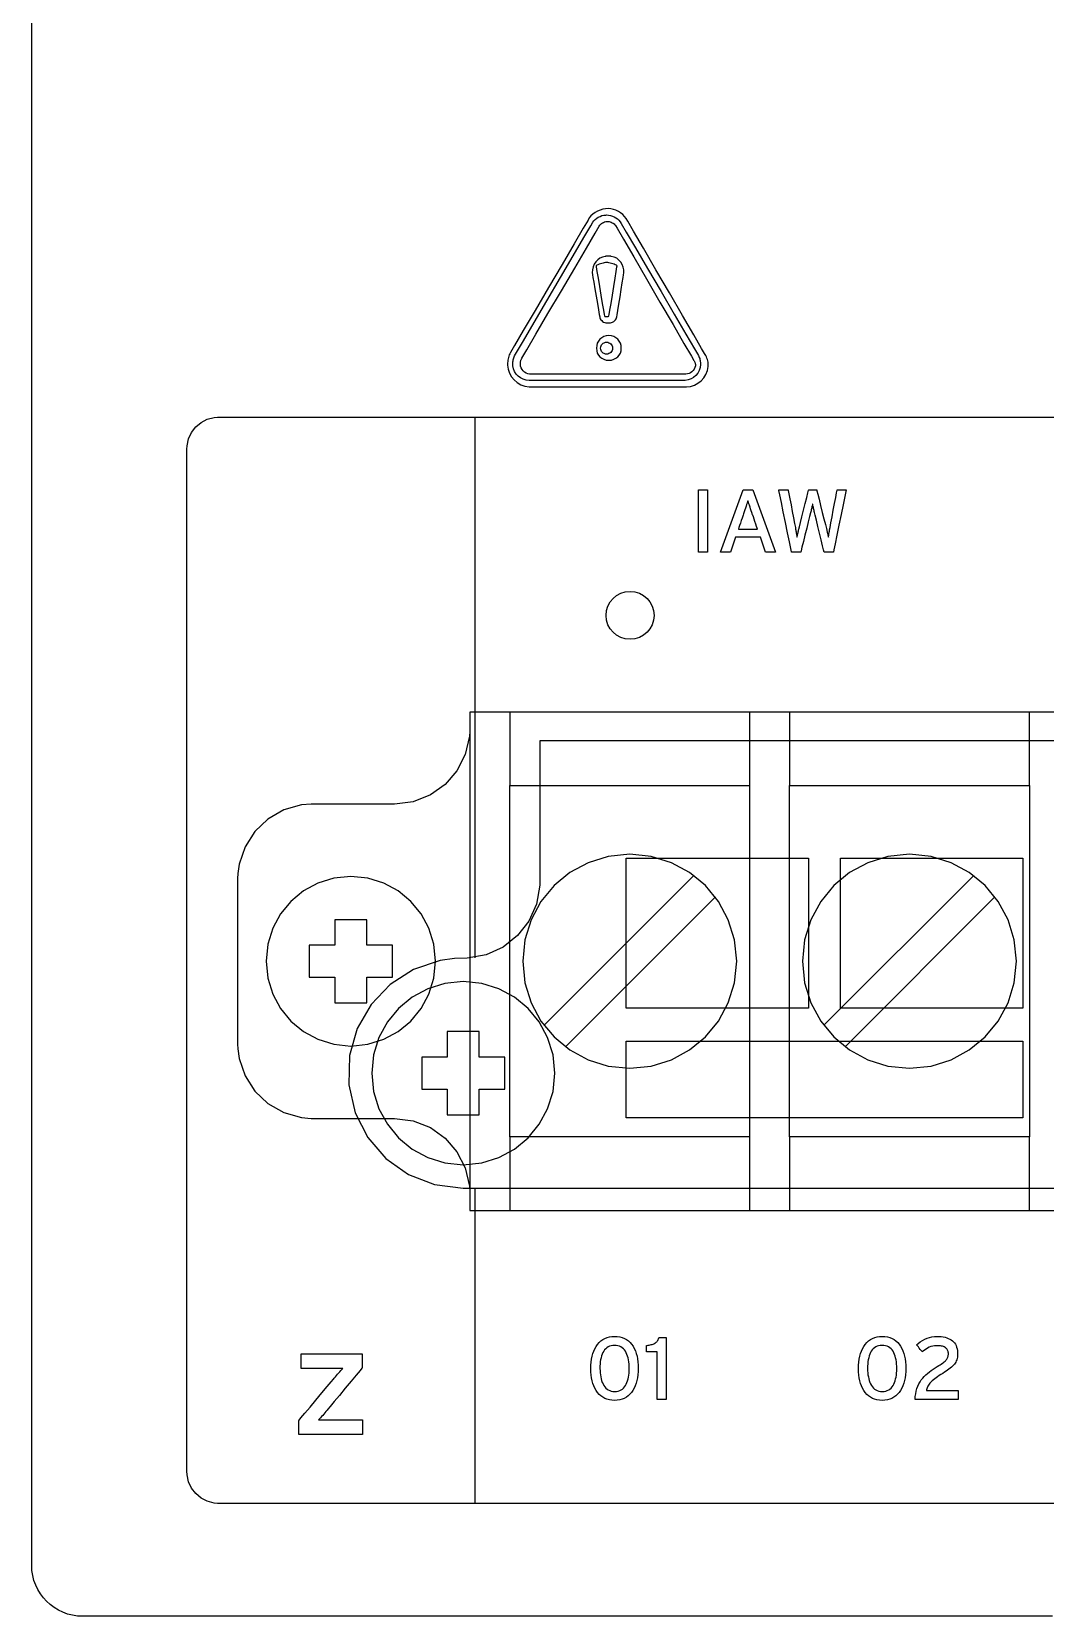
# Model space of a CAD drawing. Extents: x 1 to 47.7, y 0.2 to 33.3.
# Drawn here: x 25.996 to 27.581, y 10.156 to 12.636 of the extents above; entities that cross this region are included whole.
import ezdxf

# ---------------------------------------------------------------- set-up
doc = ezdxf.new("R2010")
doc.units = 0
doc.header["$MEASUREMENT"] = 0
for name, color, linetype in [('1_1__SCREW_TERMINAL_BLOCK_', 7, 'CONTINUOUS'), ('1_2__CONNECTORIZED_RELAY__', 7, 'CONTINUOUS'), ('4_0_____DWG', 7, 'CONTINUOUS')]:
    doc.layers.add(name, color=color, linetype=linetype)

msp = doc.modelspace()

# ---------------------------------------------------------------- linework, layer by layer
at = {"layer": '1_1__SCREW_TERMINAL_BLOCK_'}
for points in [[(27.7125, 11.5711), (27.5611, 11.5711), (27.4155, 11.5711), (27.2776, 11.5711), (27.1493, 11.5711), (27.0325, 11.5711), (26.979, 11.5711), (26.9291, 11.5711), (26.8831, 11.5711), (26.8412, 11.5711), (26.8036, 11.5711), (26.7705, 11.5711), (26.7423, 11.5711), (26.7191, 11.5711), (26.7012, 11.5711), (26.6888, 11.5711), (26.6822, 11.5711), (26.6811, 11.5711), (26.6811, 11.5709), (26.6811, 11.57), (26.6811, 11.5493), (26.6811, 11.5459), (26.6811, 11.5453), (26.681, 11.5407), (26.6805, 11.5332), (26.674, 11.5046), (26.661, 11.4791), (26.6425, 11.4577), (26.6194, 11.4413), (26.5927, 11.4308), (26.5631, 11.4271), (26.5631, 11.4271), (26.5609, 11.4271), (26.5548, 11.4271), (26.5336, 11.4271), (26.4762, 11.4271), (26.4516, 11.4271), (26.4374, 11.4271), (26.433, 11.4271), (26.418, 11.4258), (26.39, 11.4179), (26.3654, 11.4037), (26.3449, 11.3842), (26.3296, 11.3604), (26.3204, 11.333), (26.3184, 11.3183), (26.318, 11.3108), (26.318, 11.3085), (26.318, 11.3007), (26.318, 11.2856), (26.318, 11.2646), (26.318, 11.2392), (26.318, 11.1811), (26.318, 11.123), (26.318, 11.0976), (26.318, 11.0766), (26.318, 11.0615), (26.318, 11.0537), (26.318, 11.0515), (26.3184, 11.0439), (26.3204, 11.0292), (26.3296, 11.0019), (26.3449, 10.978), (26.3654, 10.9585), (26.39, 10.9444), (26.418, 10.9365), (26.433, 10.9352), (26.4374, 10.9351), (26.4516, 10.9351), (26.4762, 10.9351), (26.5336, 10.9351), (26.5548, 10.9351), (26.5609, 10.9351), (26.5631, 10.9351), (26.5927, 10.9314), (26.6194, 10.9209), (26.6425, 10.9045), (26.661, 10.8831), (26.674, 10.8577), (26.6805, 10.8291), (26.681, 10.8216), (26.6811, 10.817), (26.6811, 10.8163), (26.6811, 10.8129), (26.6811, 10.7923), (26.6811, 10.7913), (26.6811, 10.7912), (26.6822, 10.7912), (26.6888, 10.7912), (26.7012, 10.7912), (26.7191, 10.7912), (26.7423, 10.7912), (26.7705, 10.7912), (26.8036, 10.7912), (26.8412, 10.7912), (26.8831, 10.7912), (26.9291, 10.7912), (26.979, 10.7912), (27.0325, 10.7912), (27.1493, 10.7912), (27.2776, 10.7912), (27.4155, 10.7912), (27.5611, 10.7912), (27.7125, 10.7912)], [(26.6811, 11.5711), (26.6811, 10.7912)], [(26.7437, 11.5711), (26.7437, 11.4561)], [(27.1187, 11.5711), (27.1187, 11.4561)], [(27.1812, 11.5711), (27.1812, 11.4561)], [(27.5562, 11.4561), (27.5562, 11.5711)], [(27.1187, 10.9062), (26.7437, 10.9062), (26.7437, 11.4561), (27.1187, 11.4561), (27.1187, 10.9062)], [(27.5562, 10.9062), (27.1812, 10.9062), (27.1812, 11.4561), (27.5562, 11.4561), (27.5562, 10.9062)], [(26.7974, 11.0809), (27.0317, 11.3151)], [(27.2349, 11.0809), (27.4692, 11.3151)], [(27.0651, 11.2817), (26.8308, 11.0474)], [(27.5024, 11.2817), (27.2683, 11.0474)], [(26.5199, 11.2063), (26.5199, 11.2462), (26.4699, 11.2462), (26.4699, 11.2063), (26.4298, 11.2063), (26.4298, 11.156), (26.4699, 11.156), (26.4699, 11.116), (26.5199, 11.116), (26.5199, 11.156), (26.56, 11.156), (26.56, 11.2063), (26.5199, 11.2063)], [(26.7437, 10.9062), (26.7437, 10.7912)], [(27.1187, 10.9062), (27.1187, 10.7912)], [(27.1812, 10.9062), (27.1812, 10.7912)], [(27.5562, 10.7912), (27.5562, 10.9062)]]:
    msp.add_lwpolyline(points, dxfattribs=at)
for points in [[(27.0985, 11.1811), (27.0951, 11.2148), (27.0854, 11.2462), (27.0699, 11.2747), (27.0495, 11.2995), (27.0247, 11.3199), (26.9963, 11.3354), (26.9649, 11.3451), (26.9312, 11.3486), (26.8975, 11.3451), (26.8661, 11.3354), (26.8376, 11.3199), (26.8128, 11.2995), (26.7924, 11.2747), (26.777, 11.2462), (26.7672, 11.2148), (26.7638, 11.1811), (26.7672, 11.1474), (26.777, 11.116), (26.7924, 11.0876), (26.8128, 11.0628), (26.8376, 11.0423), (26.8661, 11.0269), (26.8975, 11.0171), (26.9312, 11.0137), (26.9649, 11.0171), (26.9963, 11.0269), (27.0247, 11.0423), (27.0495, 11.0628), (27.0699, 11.0876), (27.0854, 11.116), (27.0951, 11.1474)], [(27.536, 11.1811), (27.5326, 11.2148), (27.5229, 11.2462), (27.5075, 11.2747), (27.487, 11.2995), (27.4623, 11.3199), (27.4339, 11.3354), (27.4025, 11.3451), (27.3688, 11.3486), (27.335, 11.3451), (27.3036, 11.3354), (27.2751, 11.3199), (27.2504, 11.2995), (27.2299, 11.2747), (27.2145, 11.2462), (27.2047, 11.2148), (27.2013, 11.1811), (27.2047, 11.1474), (27.2145, 11.116), (27.2299, 11.0876), (27.2504, 11.0628), (27.2751, 11.0423), (27.3036, 11.0269), (27.335, 11.0171), (27.3688, 11.0137), (27.4025, 11.0171), (27.4339, 11.0269), (27.4623, 11.0423), (27.487, 11.0628), (27.5075, 11.0876), (27.5229, 11.116), (27.5326, 11.1474)], [(26.6274, 11.1811), (26.6247, 11.2078), (26.617, 11.2327), (26.6048, 11.2552), (26.5886, 11.2748), (26.569, 11.2911), (26.5465, 11.3033), (26.5216, 11.3111), (26.4949, 11.3138), (26.4682, 11.3111), (26.4433, 11.3033), (26.4208, 11.2911), (26.4012, 11.2748), (26.3851, 11.2552), (26.3728, 11.2327), (26.3651, 11.2078), (26.3624, 11.1811), (26.3651, 11.1545), (26.3728, 11.1296), (26.3851, 11.1071), (26.4012, 11.0874), (26.4208, 11.0712), (26.4433, 11.059), (26.4682, 11.0512), (26.4949, 11.0485), (26.5216, 11.0512), (26.5465, 11.059), (26.569, 11.0712), (26.5886, 11.0874), (26.6048, 11.1071), (26.617, 11.1296), (26.6247, 11.1545)]]:
    msp.add_lwpolyline(points, close=True, dxfattribs=at)
at = {"layer": '1_2__CONNECTORIZED_RELAY__'}
for points in [[(26.6887, 11.5711), (26.6887, 11.1866)], [(27.6103, 11.526), (27.4713, 11.526), (27.3401, 11.526), (27.2185, 11.526), (27.1084, 11.526), (27.0116, 11.526), (26.9688, 11.526), (26.9301, 11.526), (26.8955, 11.526), (26.8655, 11.526), (26.8402, 11.526), (26.8199, 11.526), (26.8047, 11.526), (26.795, 11.526), (26.7909, 11.526), (26.7908, 11.5258), (26.7908, 11.5206), (26.7908, 11.5088), (26.7908, 11.4917), (26.7908, 11.4467), (26.7908, 11.3956), (26.7908, 11.3486), (26.7908, 11.3297), (26.7908, 11.3156), (26.7906, 11.3), (26.7854, 11.2704), (26.7735, 11.2438), (26.7557, 11.2212), (26.7331, 11.2034), (26.7066, 11.1914), (26.6771, 11.1861), (26.6571, 11.1855), (26.6346, 11.1823), (26.5929, 11.1682), (26.5564, 11.1449), (26.5267, 11.1137), (26.5051, 11.0761), (26.493, 11.0335), (26.4918, 10.9877), (26.5018, 10.9442), (26.5217, 10.9054), (26.5499, 10.8727), (26.5851, 10.8477), (26.6259, 10.8316), (26.6709, 10.8259), (26.6709, 10.8259), (26.6738, 10.8259), (26.6825, 10.8259), (26.6966, 10.8259), (26.7159, 10.8259), (26.7402, 10.8259), (26.7693, 10.8259), (26.8029, 10.8259), (26.8409, 10.8259), (26.8829, 10.8259), (26.9287, 10.8259), (27.031, 10.8259), (27.146, 10.8259), (27.2716, 10.8259), (27.4062, 10.8259), (27.5478, 10.8259), (27.8447, 10.8259)], [(27.2108, 11.1077), (26.9258, 11.1077), (26.9258, 11.3427), (27.2108, 11.3427), (27.2108, 11.1077)], [(27.5458, 11.1077), (27.2608, 11.1077), (27.2608, 11.3427), (27.5458, 11.3427), (27.5458, 11.1077)], [(26.6459, 11.0713), (26.6459, 11.0313), (26.6058, 11.0313), (26.6058, 10.981), (26.6459, 10.981), (26.6459, 10.941), (26.6959, 10.941), (26.6959, 10.981), (26.736, 10.981), (26.736, 11.0313), (26.6959, 11.0313), (26.6959, 11.0713), (26.6459, 11.0713)], [(27.5458, 10.936), (26.9258, 10.936), (26.9258, 11.056), (27.5458, 11.056), (27.5458, 10.936)], [(26.6887, 10.8259), (26.6887, 10.679)]]:
    msp.add_lwpolyline(points, dxfattribs=at)
msp.add_lwpolyline([(26.8141, 11.0061), (26.8112, 11.0349), (26.8028, 11.0618), (26.7896, 11.0862), (26.7721, 11.1074), (26.751, 11.1249), (26.7266, 11.1382), (26.6998, 11.1465), (26.6709, 11.1495), (26.6421, 11.1465), (26.6152, 11.1382), (26.5909, 11.1249), (26.5697, 11.1074), (26.5522, 11.0862), (26.539, 11.0618), (26.5307, 11.0349), (26.5278, 11.0061), (26.5307, 10.9772), (26.539, 10.9503), (26.5522, 10.926), (26.5697, 10.9048), (26.5909, 10.8873), (26.6152, 10.8741), (26.6421, 10.8657), (26.6709, 10.8628), (26.6998, 10.8657), (26.7266, 10.8741), (26.751, 10.8873), (26.7721, 10.9048), (26.7896, 10.926), (26.8028, 10.9503), (26.8112, 10.9772)], close=True, dxfattribs=at)
at = {"layer": '4_0_____DWG'}
for points in [[(27.5925, 10.1561), (27.533, 10.1561), (27.4745, 10.1561), (27.4169, 10.1561), (27.3604, 10.1561), (27.305, 10.1561), (27.2506, 10.1561), (27.1972, 10.1561), (27.145, 10.1561), (27.0938, 10.1561), (27.0437, 10.1561), (26.9947, 10.1561), (26.9469, 10.1561), (26.9002, 10.1561), (26.8546, 10.1561), (26.8103, 10.1561), (26.767, 10.1561), (26.725, 10.1561), (26.6842, 10.1561), (26.6445, 10.1561), (26.6061, 10.1561), (26.569, 10.1561), (26.533, 10.1561), (26.4984, 10.1561), (26.465, 10.1561), (26.4329, 10.1561), (26.402, 10.1561), (26.3725, 10.1561), (26.3444, 10.1561), (26.3175, 10.1561), (26.292, 10.1561), (26.2678, 10.1561), (26.2451, 10.1561), (26.2237, 10.1561), (26.2036, 10.1561), (26.185, 10.1561), (26.1679, 10.1561), (26.1521, 10.1561), (26.1378, 10.1561), (26.1249, 10.1561), (26.1135, 10.1561), (26.1036, 10.1561), (26.0952, 10.1561), (26.0883, 10.1561), (26.0829, 10.1561), (26.079, 10.1561), (26.0767, 10.1561), (26.0759, 10.1561), (26.0677, 10.1566), (26.0598, 10.1578), (26.0521, 10.1597), (26.0448, 10.1624), (26.0378, 10.1658), (26.0312, 10.1698), (26.025, 10.1744), (26.0193, 10.1796), (26.0142, 10.1853), (26.0096, 10.1914), (26.0056, 10.198), (26.0022, 10.205), (25.9995, 10.2124), (25.9975, 10.22), (25.9963, 10.228), (25.9959, 10.2361), (25.9959, 10.237), (25.9959, 10.2396), (25.9959, 10.2439), (25.9959, 10.2499), (25.9959, 10.2575), (25.9959, 10.2668), (25.9959, 10.2776), (25.9959, 10.29), (25.9959, 10.304), (25.9959, 10.3194), (25.9959, 10.3364), (25.9959, 10.3548), (25.9959, 10.3746), (25.9959, 10.3958), (25.9959, 10.4184), (25.9959, 10.4423), (25.9959, 10.4676), (25.9959, 10.4942), (25.9959, 10.522), (25.9959, 10.551), (25.9959, 10.5813), (25.9959, 10.6127), (25.9959, 10.6453), (25.9959, 10.679), (25.9959, 10.7138), (25.9959, 10.7497), (25.9959, 10.7866), (25.9959, 10.8246), (25.9959, 10.8635), (25.9959, 10.9034), (25.9959, 10.9443), (25.9959, 10.986), (25.9959, 11.0286), (25.9959, 11.0721), (25.9959, 11.1164), (25.9959, 11.1614), (25.9959, 11.2073), (25.9959, 11.2539), (25.9959, 11.3012), (25.9959, 11.3492), (25.9959, 11.3979), (25.9959, 11.4471), (25.9959, 11.497), (25.9959, 11.5475), (25.9959, 11.6501), (25.9959, 11.7546), (25.9959, 11.8609), (25.9959, 11.9687), (25.9959, 12.0779), (25.9959, 12.1881), (25.9959, 12.2992), (25.9959, 12.411), (25.9959, 12.6357), (25.9959, 12.8603)], [(27.6118, 10.3327), (27.5588, 10.3327), (27.5066, 10.3327), (27.4554, 10.3327), (27.4051, 10.3327), (27.3557, 10.3327), (27.3072, 10.3327), (27.2597, 10.3327), (27.2132, 10.3327), (27.1676, 10.3327), (27.1231, 10.3327), (27.0795, 10.3327), (27.037, 10.3327), (26.9955, 10.3327), (26.955, 10.3327), (26.9156, 10.3327), (26.8773, 10.3327), (26.84, 10.3327), (26.8039, 10.3327), (26.7688, 10.3327), (26.7349, 10.3327), (26.7021, 10.3327), (26.6705, 10.3327), (26.64, 10.3327), (26.6107, 10.3327), (26.5826, 10.3327), (26.5557, 10.3327), (26.5299, 10.3327), (26.5055, 10.3327), (26.4822, 10.3327), (26.4602, 10.3327), (26.4395, 10.3327), (26.42, 10.3327), (26.4018, 10.3327), (26.385, 10.3327), (26.3694, 10.3327), (26.3552, 10.3327), (26.3423, 10.3327), (26.3308, 10.3327), (26.3206, 10.3327), (26.3118, 10.3327), (26.3044, 10.3327), (26.2984, 10.3327), (26.2938, 10.3327), (26.2907, 10.3327), (26.289, 10.3327), (26.2882, 10.3327), (26.2867, 10.3327), (26.2811, 10.3333), (26.2703, 10.3361), (26.2607, 10.3412), (26.2525, 10.3482), (26.2459, 10.3568), (26.2413, 10.3667), (26.2389, 10.3776), (26.2387, 10.383), (26.2387, 10.3857), (26.2387, 10.3913), (26.2387, 10.3996), (26.2387, 10.4105), (26.2387, 10.4239), (26.2387, 10.4396), (26.2387, 10.4577), (26.2387, 10.478), (26.2387, 10.5003), (26.2387, 10.5247), (26.2387, 10.5509), (26.2387, 10.5789), (26.2387, 10.6085), (26.2387, 10.6398), (26.2387, 10.6724), (26.2387, 10.7065), (26.2387, 10.7418), (26.2387, 10.7782), (26.2387, 10.8157), (26.2387, 10.8541), (26.2387, 10.9333), (26.2387, 11.015), (26.2387, 11.0984), (26.2387, 11.1827), (26.2387, 11.2669), (26.2387, 11.3503), (26.2387, 11.432), (26.2387, 11.5113), (26.2387, 11.5497), (26.2387, 11.5872), (26.2387, 11.6236), (26.2387, 11.6589), (26.2387, 11.6929), (26.2387, 11.7256), (26.2387, 11.7568), (26.2387, 11.7865), (26.2387, 11.8145), (26.2387, 11.8407), (26.2387, 11.865), (26.2387, 11.8874), (26.2387, 11.9076), (26.2387, 11.9257), (26.2387, 11.9415), (26.2387, 11.9549), (26.2387, 11.9658), (26.2387, 11.9741), (26.2387, 11.9796), (26.2387, 11.9824), (26.2389, 11.9878), (26.2413, 11.9987), (26.2459, 12.0086), (26.2525, 12.0172), (26.2607, 12.0241), (26.2703, 12.0292), (26.2811, 12.0321), (26.2867, 12.0326), (26.2882, 12.0327), (26.289, 12.0327), (26.2907, 12.0327), (26.2938, 12.0327), (26.2984, 12.0327), (26.3044, 12.0327), (26.3118, 12.0327), (26.3206, 12.0327), (26.3308, 12.0327), (26.3423, 12.0327), (26.3552, 12.0327), (26.3694, 12.0327), (26.385, 12.0327), (26.4018, 12.0327), (26.42, 12.0327), (26.4395, 12.0327), (26.4602, 12.0327), (26.4822, 12.0327), (26.5055, 12.0327), (26.5299, 12.0327), (26.5557, 12.0327), (26.5826, 12.0327), (26.6107, 12.0327), (26.64, 12.0327), (26.6705, 12.0327), (26.7021, 12.0327), (26.7349, 12.0327), (26.7688, 12.0327), (26.8039, 12.0327), (26.84, 12.0327), (26.8773, 12.0327), (26.9156, 12.0327), (26.955, 12.0327), (26.9955, 12.0327), (27.037, 12.0327), (27.0795, 12.0327), (27.1231, 12.0327), (27.1676, 12.0327), (27.2132, 12.0327), (27.2597, 12.0327), (27.3072, 12.0327), (27.3557, 12.0327), (27.4051, 12.0327), (27.4554, 12.0327), (27.5066, 12.0327), (27.5588, 12.0327), (27.6118, 12.0327)], [(26.6887, 12.0327), (26.6887, 11.5711)], [(27.0386, 11.8214), (27.0386, 11.9186), (27.0527, 11.9186), (27.0527, 11.8214), (27.0386, 11.8214)], [(27.1437, 11.8214), (27.1356, 11.8445), (27.0966, 11.8445), (27.0886, 11.8214), (27.0734, 11.8214), (27.1084, 11.9186), (27.1239, 11.9186), (27.1593, 11.8214), (27.1437, 11.8214)], [(26.6887, 10.7912), (26.6887, 10.3327)]]:
    msp.add_lwpolyline(points, dxfattribs=at)
for points in [[(27.0482, 12.1321), (27.0436, 12.14), (27.0314, 12.1612), (27.0138, 12.1914), (26.9933, 12.2268), (26.9721, 12.2633), (26.9526, 12.2969), (26.9371, 12.3236), (26.928, 12.3394), (26.9256, 12.3434), (26.9231, 12.3467), (26.9202, 12.3496), (26.917, 12.3522), (26.9134, 12.3544), (26.9096, 12.3562), (26.9056, 12.3576), (26.9016, 12.3585), (26.8975, 12.3588), (26.8932, 12.3586), (26.8889, 12.3579), (26.8847, 12.3566), (26.8808, 12.3549), (26.877, 12.3528), (26.8736, 12.3503), (26.8706, 12.3474), (26.868, 12.3442), (26.866, 12.341), (26.8585, 12.3283), (26.8442, 12.3038), (26.8253, 12.2715), (26.8042, 12.2354), (26.7832, 12.1996), (26.7647, 12.168), (26.751, 12.1446), (26.7445, 12.1335), (26.7436, 12.1317), (26.7428, 12.1298), (26.7421, 12.1278), (26.7415, 12.1257), (26.741, 12.1236), (26.7406, 12.1215), (26.7404, 12.1194), (26.7402, 12.1173), (26.7402, 12.1141), (26.7411, 12.1075), (26.7433, 12.1014), (26.7464, 12.0957), (26.7505, 12.0907), (26.7554, 12.0865), (26.761, 12.0833), (26.7672, 12.081), (26.7737, 12.0799), (26.7801, 12.0799), (26.8, 12.0799), (26.8321, 12.0799), (26.8716, 12.0799), (26.914, 12.0799), (26.9546, 12.0799), (26.9887, 12.0799), (27.0117, 12.0799), (27.0198, 12.0799), (27.0262, 12.0807), (27.0323, 12.0826), (27.0379, 12.0856), (27.0428, 12.0895), (27.047, 12.0942), (27.0503, 12.0995), (27.0526, 12.1054), (27.0538, 12.1117), (27.0538, 12.1159), (27.0536, 12.1183), (27.0532, 12.1206), (27.0526, 12.1228), (27.0518, 12.125), (27.051, 12.127), (27.0501, 12.1289), (27.0491, 12.1306)], [(26.8951, 12.3489), (26.8982, 12.3487), (26.9013, 12.3481), (26.9042, 12.3472), (26.907, 12.3459), (26.9097, 12.3444), (26.9121, 12.3426), (26.9142, 12.3406), (26.916, 12.3383), (26.9177, 12.3356), (26.9256, 12.3222), (26.9401, 12.2973), (26.9591, 12.265), (26.9801, 12.2291), (27.0008, 12.1937), (27.0191, 12.1625), (27.0325, 12.1396), (27.0387, 12.1289), (27.0395, 12.1275), (27.04, 12.126), (27.0406, 12.1245), (27.041, 12.1229), (27.0413, 12.1213), (27.0416, 12.1198), (27.0418, 12.1183), (27.0419, 12.1168), (27.0419, 12.1147), (27.0412, 12.11), (27.0397, 12.1055), (27.0375, 12.1015), (27.0346, 12.0979), (27.0311, 12.0948), (27.0271, 12.0924), (27.0227, 12.0908), (27.0181, 12.0899), (27.0128, 12.0899), (26.9941, 12.0899), (26.9631, 12.0899), (26.9244, 12.0899), (26.8824, 12.0899), (26.8418, 12.0899), (26.8072, 12.0899), (26.7831, 12.0899), (26.774, 12.0899), (26.7692, 12.0903), (26.7647, 12.0917), (26.7606, 12.0938), (26.7569, 12.0966), (26.7537, 12.1), (26.7512, 12.1039), (26.7494, 12.1082), (26.7484, 12.1128), (26.7482, 12.1162), (26.7483, 12.1177), (26.7485, 12.1192), (26.7487, 12.1207), (26.749, 12.1223), (26.7494, 12.1238), (26.7499, 12.1254), (26.7504, 12.1269), (26.7511, 12.1283), (26.7542, 12.1337), (26.765, 12.1522), (26.7816, 12.1805), (26.8016, 12.2147), (26.8228, 12.2508), (26.8428, 12.2851), (26.8594, 12.3134), (26.8702, 12.3319), (26.8735, 12.3374), (26.8752, 12.3397), (26.8772, 12.3418), (26.8795, 12.3437), (26.882, 12.3453), (26.8848, 12.3467), (26.8877, 12.3478), (26.8907, 12.3485), (26.8938, 12.3488), (26.895, 12.3489), (26.895, 12.3489), (26.8951, 12.3489), (26.8951, 12.3489), (26.8951, 12.3489), (26.8951, 12.3489), (26.8951, 12.3489), (26.8951, 12.3489)], [(27.0191, 12.0999), (27.0099, 12.0999), (26.9854, 12.0999), (26.9503, 12.0999), (26.9093, 12.0999), (26.867, 12.0999), (26.8281, 12.0999), (26.7971, 12.0999), (26.7789, 12.0999), (26.7746, 12.0999), (26.7718, 12.1005), (26.7692, 12.1015), (26.7667, 12.103), (26.7646, 12.1049), (26.7628, 12.1072), (26.7614, 12.1097), (26.7605, 12.1124), (26.7602, 12.1153), (26.7602, 12.1165), (26.7603, 12.1175), (26.7604, 12.1186), (26.7606, 12.1196), (26.7609, 12.1206), (26.7611, 12.1216), (26.7615, 12.1226), (26.7618, 12.1234), (26.7627, 12.125), (26.7702, 12.1379), (26.7845, 12.1623), (26.8033, 12.1945), (26.8243, 12.2303), (26.8452, 12.2659), (26.8635, 12.2972), (26.8771, 12.3204), (26.8836, 12.3314), (26.8845, 12.3329), (26.8856, 12.3342), (26.887, 12.3354), (26.8885, 12.3364), (26.8902, 12.3373), (26.8919, 12.338), (26.8937, 12.3385), (26.8956, 12.3388), (26.8974, 12.3388), (26.899, 12.3386), (26.9006, 12.3382), (26.9023, 12.3376), (26.9039, 12.3368), (26.9054, 12.3359), (26.9068, 12.3348), (26.908, 12.3336), (26.9089, 12.3324), (26.9113, 12.3283), (26.9213, 12.3111), (26.9374, 12.2834), (26.9572, 12.2491), (26.9785, 12.2124), (26.9989, 12.1773), (27.016, 12.1478), (27.0276, 12.1279), (27.0313, 12.1214), (27.0319, 12.1205), (27.0323, 12.1196), (27.0328, 12.1187), (27.0331, 12.1178), (27.0334, 12.117), (27.0336, 12.1162), (27.0338, 12.1155), (27.0339, 12.1149), (27.0338, 12.113), (27.0332, 12.1102), (27.032, 12.1076), (27.0305, 12.1054), (27.0285, 12.1035), (27.0264, 12.102), (27.024, 12.1008), (27.0215, 12.1001)], [(26.9024, 12.2841), (26.9019, 12.2841), (26.9014, 12.2842), (26.9009, 12.2842), (26.9003, 12.2843), (26.8998, 12.2843), (26.8993, 12.2844), (26.8988, 12.2844), (26.8983, 12.2844), (26.8977, 12.2844), (26.8971, 12.2844), (26.8965, 12.2844), (26.8958, 12.2843), (26.8952, 12.2843), (26.8946, 12.2842), (26.894, 12.2842), (26.8934, 12.2841), (26.8927, 12.284), (26.8887, 12.283), (26.8846, 12.2812), (26.8811, 12.2786), (26.878, 12.2754), (26.8756, 12.2717), (26.8739, 12.2676), (26.8729, 12.2633), (26.8727, 12.2587), (26.8731, 12.2553), (26.8737, 12.2513), (26.8751, 12.2435), (26.8768, 12.2333), (26.8787, 12.2219), (26.8806, 12.2105), (26.8823, 12.2005), (26.8836, 12.1931), (26.8842, 12.1895), (26.8845, 12.1881), (26.8852, 12.1865), (26.8862, 12.1849), (26.8874, 12.1836), (26.8888, 12.1824), (26.8904, 12.1814), (26.892, 12.1806), (26.8937, 12.1802), (26.895, 12.1801), (26.8953, 12.1801), (26.8959, 12.1801), (26.8966, 12.1801), (26.8975, 12.1801), (26.8983, 12.1801), (26.8991, 12.1801), (26.8997, 12.1801), (26.9, 12.1801), (26.9011, 12.1802), (26.9029, 12.1806), (26.9045, 12.1813), (26.9061, 12.1822), (26.9075, 12.1834), (26.9088, 12.1848), (26.9098, 12.1863), (26.9105, 12.1879), (26.9109, 12.1895), (26.9114, 12.1925), (26.9125, 12.1996), (26.9142, 12.2094), (26.916, 12.2208), (26.9179, 12.2323), (26.9196, 12.2428), (26.921, 12.2509), (26.9217, 12.2554), (26.9221, 12.2585), (26.922, 12.263), (26.9211, 12.2674), (26.9194, 12.2715), (26.9171, 12.2752), (26.9142, 12.2784), (26.9108, 12.2811), (26.9068, 12.283)], [(26.895, 12.2744), (26.8933, 12.2743), (26.8914, 12.2741), (26.8894, 12.2737), (26.8874, 12.2732), (26.8854, 12.2726), (26.8834, 12.2719), (26.8815, 12.271), (26.8796, 12.2701), (26.8786, 12.2695), (26.8786, 12.2695), (26.8786, 12.2695), (26.8786, 12.2695), (26.8786, 12.2695), (26.8786, 12.2695), (26.8786, 12.2695), (26.8786, 12.2695), (26.8786, 12.2695), (26.8789, 12.2676), (26.88, 12.2606), (26.8818, 12.2499), (26.8839, 12.2371), (26.8861, 12.2235), (26.8883, 12.2106), (26.89, 12.1999), (26.8911, 12.193), (26.8915, 12.1911), (26.8915, 12.191), (26.8916, 12.1909), (26.8918, 12.1908), (26.8919, 12.1906), (26.8921, 12.1904), (26.8923, 12.1903), (26.8924, 12.1902), (26.8925, 12.1901), (26.8925, 12.1901), (26.8927, 12.1901), (26.893, 12.1901), (26.8934, 12.1901), (26.8939, 12.1901), (26.8943, 12.1901), (26.8947, 12.1901), (26.895, 12.1901), (26.895, 12.1901), (26.8951, 12.1901), (26.8954, 12.1901), (26.8958, 12.1901), (26.8962, 12.1901), (26.8966, 12.1901), (26.8971, 12.1901), (26.8974, 12.1901), (26.8976, 12.1901), (26.8976, 12.1901), (26.8977, 12.1902), (26.8978, 12.1903), (26.898, 12.1904), (26.8981, 12.1906), (26.8983, 12.1908), (26.8985, 12.1909), (26.8986, 12.191), (26.8986, 12.1911), (26.899, 12.193), (26.9001, 12.1999), (26.9019, 12.2106), (26.904, 12.2235), (26.9062, 12.2371), (26.9083, 12.2499), (26.9101, 12.2606), (26.9112, 12.2676), (26.9115, 12.2695), (26.9115, 12.2695), (26.9115, 12.2695), (26.9115, 12.2695), (26.9115, 12.2695), (26.9115, 12.2695), (26.9115, 12.2695), (26.9115, 12.2695), (26.9115, 12.2695), (26.9105, 12.2701), (26.9086, 12.271), (26.9067, 12.2719), (26.9047, 12.2726), (26.9027, 12.2732), (26.9007, 12.2737), (26.8987, 12.2741), (26.8968, 12.2743)], [(26.8985, 12.1601), (26.8945, 12.1597), (26.8908, 12.1586), (26.8875, 12.1568), (26.8846, 12.1545), (26.8823, 12.1516), (26.8805, 12.1482), (26.8795, 12.1445), (26.8791, 12.1404), (26.8795, 12.1365), (26.8805, 12.1329), (26.8823, 12.1297), (26.8846, 12.1269), (26.8875, 12.1247), (26.8908, 12.123), (26.8945, 12.1219), (26.8985, 12.1215), (26.9025, 12.1219), (26.9062, 12.123), (26.9095, 12.1247), (26.9124, 12.1269), (26.9147, 12.1297), (26.9165, 12.1329), (26.9176, 12.1365), (26.918, 12.1404), (26.9176, 12.1445), (26.9165, 12.1482), (26.9147, 12.1516), (26.9124, 12.1545), (26.9095, 12.1568), (26.9062, 12.1586), (26.9025, 12.1597)], [(26.9045, 12.1404), (26.9043, 12.1386), (26.9037, 12.1368), (26.9029, 12.1352), (26.9017, 12.1339), (26.9003, 12.1327), (26.8987, 12.1319), (26.8969, 12.1313), (26.895, 12.1311), (26.8931, 12.1313), (26.8914, 12.1319), (26.8898, 12.1327), (26.8884, 12.1339), (26.8872, 12.1352), (26.8863, 12.1368), (26.8858, 12.1386), (26.8856, 12.1404), (26.8858, 12.1423), (26.8863, 12.1441), (26.8872, 12.1456), (26.8884, 12.147), (26.8898, 12.1482), (26.8914, 12.149), (26.8931, 12.1496), (26.895, 12.1498), (26.8969, 12.1496), (26.8987, 12.149), (26.9003, 12.1482), (26.9017, 12.147), (26.9029, 12.1456), (26.9037, 12.1441), (26.9043, 12.1423)], [(27.1233, 11.8799), (27.1222, 11.8831), (27.1212, 11.8861), (27.1202, 11.8891), (27.1193, 11.8919), (27.1184, 11.8946), (27.1176, 11.8971), (27.1168, 11.8995), (27.1161, 11.9018), (27.1155, 11.9005), (27.1148, 11.8981), (27.114, 11.8956), (27.1132, 11.893), (27.1123, 11.8902), (27.1114, 11.8873), (27.1104, 11.8843), (27.1093, 11.8811), (27.1087, 11.8794), (27.1081, 11.8775), (27.107, 11.8744), (27.1057, 11.8706), (27.1043, 11.8666), (27.103, 11.8628), (27.1019, 11.8597), (27.1012, 11.8578), (27.1013, 11.8575), (27.1034, 11.8575), (27.1073, 11.8575), (27.1123, 11.8575), (27.1177, 11.8575), (27.123, 11.8575), (27.1274, 11.8575), (27.1303, 11.8575), (27.1311, 11.8575), (27.1306, 11.8588), (27.1297, 11.8615), (27.1285, 11.8651), (27.127, 11.8691), (27.1257, 11.8731), (27.1245, 11.8765), (27.1236, 11.879)], [(27.2498, 11.8214), (27.2493, 11.8214), (27.2479, 11.8214), (27.2459, 11.8214), (27.2435, 11.8214), (27.241, 11.8214), (27.2386, 11.8214), (27.2367, 11.8214), (27.2355, 11.8214), (27.2351, 11.8215), (27.2343, 11.8247), (27.2327, 11.8313), (27.2305, 11.8404), (27.228, 11.8508), (27.2255, 11.8615), (27.2231, 11.8712), (27.2213, 11.8789), (27.2202, 11.8834), (27.2198, 11.8849), (27.2195, 11.8865), (27.2191, 11.8881), (27.2188, 11.8896), (27.2184, 11.8911), (27.2181, 11.8925), (27.2178, 11.8939), (27.2176, 11.8953), (27.2173, 11.8966), (27.217, 11.8963), (27.2168, 11.8949), (27.2165, 11.8935), (27.2162, 11.8921), (27.2159, 11.8907), (27.2155, 11.8892), (27.2152, 11.8876), (27.2149, 11.8861), (27.2145, 11.8845), (27.214, 11.8826), (27.2126, 11.8771), (27.2105, 11.8688), (27.208, 11.8587), (27.2053, 11.848), (27.2027, 11.8379), (27.2006, 11.8293), (27.1991, 11.8234), (27.1986, 11.8214), (27.198, 11.8214), (27.1966, 11.8214), (27.1946, 11.8214), (27.1922, 11.8214), (27.1897, 11.8214), (27.1875, 11.8214), (27.1856, 11.8214), (27.1844, 11.8214), (27.1841, 11.8217), (27.183, 11.8269), (27.1809, 11.8374), (27.178, 11.8517), (27.1747, 11.8678), (27.1713, 11.8842), (27.1683, 11.8991), (27.1659, 11.9108), (27.1645, 11.9176), (27.1644, 11.9186), (27.1654, 11.9186), (27.1672, 11.9186), (27.1694, 11.9186), (27.1719, 11.9186), (27.1743, 11.9186), (27.1765, 11.9186), (27.1781, 11.9186), (27.179, 11.9186), (27.1792, 11.9175), (27.1802, 11.9127), (27.1816, 11.9049), (27.1835, 11.8953), (27.1854, 11.8849), (27.1874, 11.8748), (27.189, 11.8661), (27.1902, 11.8598), (27.1907, 11.8572), (27.1909, 11.8559), (27.1912, 11.8545), (27.1915, 11.8531), (27.1917, 11.8517), (27.192, 11.8502), (27.1922, 11.8487), (27.1924, 11.8473), (27.1927, 11.8458), (27.1929, 11.8446), (27.1932, 11.8461), (27.1935, 11.8475), (27.1938, 11.849), (27.1941, 11.8504), (27.1944, 11.8519), (27.1947, 11.8533), (27.195, 11.8547), (27.1953, 11.8561), (27.1956, 11.8573), (27.1965, 11.8608), (27.1982, 11.8676), (27.2005, 11.8767), (27.2031, 11.887), (27.2057, 11.8974), (27.2081, 11.9067), (27.2099, 11.914), (27.211, 11.9181), (27.2112, 11.9186), (27.2121, 11.9186), (27.2136, 11.9186), (27.2155, 11.9186), (27.2176, 11.9186), (27.2197, 11.9186), (27.2215, 11.9186), (27.2229, 11.9186), (27.2236, 11.9186), (27.2239, 11.9173), (27.2252, 11.9122), (27.2272, 11.9041), (27.2297, 11.8942), (27.2324, 11.8835), (27.235, 11.8732), (27.2372, 11.8644), (27.2388, 11.8582), (27.2394, 11.8557), (27.2397, 11.8546), (27.24, 11.8534), (27.2402, 11.8522), (27.2405, 11.8509), (27.2408, 11.8496), (27.241, 11.8483), (27.2413, 11.847), (27.2416, 11.8456), (27.2418, 11.8447), (27.2421, 11.8461), (27.2424, 11.8476), (27.2426, 11.849), (27.2428, 11.8503), (27.2431, 11.8516), (27.2433, 11.8528), (27.2435, 11.854), (27.2436, 11.8551), (27.2438, 11.8561), (27.2445, 11.8599), (27.2458, 11.867), (27.2476, 11.8764), (27.2496, 11.8869), (27.2516, 11.8975), (27.2533, 11.9069), (27.2547, 11.9142), (27.2555, 11.9182), (27.2557, 11.9186), (27.2567, 11.9186), (27.2585, 11.9186), (27.2607, 11.9186), (27.2631, 11.9186), (27.2654, 11.9186), (27.2675, 11.9186), (27.269, 11.9186), (27.2697, 11.9186), (27.2693, 11.9164), (27.2676, 11.9082), (27.265, 11.8954), (27.2618, 11.88), (27.2584, 11.8635), (27.2552, 11.8477), (27.2525, 11.8342), (27.2506, 11.8249)], [(26.9692, 11.7224), (26.9684, 11.7148), (26.9662, 11.7078), (26.9628, 11.7014), (26.9582, 11.6959), (26.9526, 11.6913), (26.9463, 11.6878), (26.9392, 11.6857), (26.9317, 11.6849), (26.9241, 11.6857), (26.9171, 11.6878), (26.9107, 11.6913), (26.9052, 11.6959), (26.9006, 11.7014), (26.8971, 11.7078), (26.8949, 11.7148), (26.8942, 11.7224), (26.8949, 11.7299), (26.8971, 11.737), (26.9006, 11.7434), (26.9052, 11.7489), (26.9107, 11.7535), (26.9171, 11.7569), (26.9241, 11.7591), (26.9317, 11.7599), (26.9392, 11.7591), (26.9463, 11.7569), (26.9526, 11.7535), (26.9582, 11.7489), (26.9628, 11.7434), (26.9662, 11.737), (26.9684, 11.7299)], [(26.9446, 10.5441), (26.9445, 10.539), (26.9441, 10.5341), (26.9434, 10.5294), (26.9425, 10.525), (26.9414, 10.5208), (26.9399, 10.5168), (26.9382, 10.5131), (26.9363, 10.5096), (26.9341, 10.5064), (26.9316, 10.5035), (26.9289, 10.501), (26.9259, 10.4989), (26.9227, 10.4971), (26.9192, 10.4957), (26.9155, 10.4947), (26.9116, 10.4941), (26.9073, 10.4938), (26.9032, 10.4941), (26.8993, 10.4947), (26.8956, 10.4957), (26.8922, 10.4971), (26.889, 10.4988), (26.886, 10.5009), (26.8833, 10.5034), (26.8809, 10.5063), (26.8787, 10.5095), (26.8767, 10.5129), (26.875, 10.5166), (26.8736, 10.5205), (26.8724, 10.5247), (26.8715, 10.5291), (26.8709, 10.5337), (26.8705, 10.5387), (26.8703, 10.5438), (26.8705, 10.549), (26.8709, 10.5539), (26.8715, 10.5586), (26.8725, 10.563), (26.8737, 10.5673), (26.8751, 10.5712), (26.8768, 10.5749), (26.8788, 10.5784), (26.881, 10.5816), (26.8835, 10.5845), (26.8862, 10.587), (26.8892, 10.5892), (26.8924, 10.5909), (26.8958, 10.5923), (26.8995, 10.5933), (26.9034, 10.5939), (26.9076, 10.5941), (26.9118, 10.5938), (26.9158, 10.5932), (26.9195, 10.5922), (26.9229, 10.5909), (26.9261, 10.5892), (26.9291, 10.5871), (26.9318, 10.5846), (26.9342, 10.5818), (26.9364, 10.5786), (26.9383, 10.5751), (26.94, 10.5714), (26.9414, 10.5675), (26.9426, 10.5633), (26.9435, 10.5589), (26.9441, 10.5542), (26.9445, 10.5493)], [(26.9742, 10.4954), (26.9742, 10.4982), (26.9742, 10.5058), (26.9742, 10.5167), (26.9742, 10.5293), (26.9742, 10.5424), (26.9742, 10.5543), (26.9742, 10.5637), (26.9742, 10.5691), (26.974, 10.5699), (26.9728, 10.5699), (26.9707, 10.5699), (26.968, 10.5699), (26.9651, 10.5699), (26.9623, 10.5699), (26.9598, 10.5699), (26.9581, 10.5699), (26.9575, 10.5699), (26.9575, 10.5703), (26.9575, 10.5713), (26.9575, 10.5728), (26.9575, 10.5745), (26.9575, 10.5762), (26.9575, 10.5778), (26.9575, 10.5791), (26.9575, 10.5798), (26.9583, 10.58), (26.96, 10.5802), (26.9617, 10.5804), (26.9632, 10.5808), (26.9648, 10.5812), (26.9662, 10.5816), (26.9676, 10.5821), (26.9689, 10.5827), (26.9702, 10.5834), (26.9714, 10.5841), (26.9725, 10.5849), (26.9735, 10.5858), (26.9743, 10.5868), (26.9751, 10.5879), (26.9757, 10.5891), (26.9763, 10.5904), (26.9767, 10.5918), (26.977, 10.5925), (26.9778, 10.5925), (26.9793, 10.5925), (26.9811, 10.5925), (26.9831, 10.5925), (26.985, 10.5925), (26.9867, 10.5925), (26.9878, 10.5925), (26.9883, 10.5925), (26.9883, 10.5888), (26.9883, 10.5789), (26.9883, 10.5648), (26.9883, 10.5482), (26.9883, 10.5312), (26.9883, 10.5156), (26.9883, 10.5034), (26.9883, 10.4963), (26.9881, 10.4954), (26.9871, 10.4954), (26.9853, 10.4954), (26.9831, 10.4954), (26.9806, 10.4954), (26.9782, 10.4954), (26.9762, 10.4954), (26.9747, 10.4954)], [(27.3631, 10.5441), (27.363, 10.539), (27.3626, 10.5341), (27.362, 10.5294), (27.3611, 10.525), (27.3599, 10.5208), (27.3585, 10.5168), (27.3568, 10.5131), (27.3548, 10.5096), (27.3526, 10.5064), (27.3501, 10.5035), (27.3474, 10.501), (27.3444, 10.4989), (27.3412, 10.4971), (27.3378, 10.4957), (27.3341, 10.4947), (27.3301, 10.4941), (27.3259, 10.4938), (27.3217, 10.4941), (27.3178, 10.4947), (27.3141, 10.4957), (27.3107, 10.4971), (27.3075, 10.4988), (27.3046, 10.5009), (27.3019, 10.5034), (27.2994, 10.5063), (27.2972, 10.5095), (27.2953, 10.5129), (27.2936, 10.5166), (27.2922, 10.5205), (27.291, 10.5247), (27.2901, 10.5291), (27.2894, 10.5337), (27.289, 10.5387), (27.2889, 10.5438), (27.289, 10.549), (27.2894, 10.5539), (27.2901, 10.5586), (27.291, 10.563), (27.2922, 10.5673), (27.2936, 10.5712), (27.2954, 10.5749), (27.2973, 10.5784), (27.2996, 10.5816), (27.3021, 10.5845), (27.3048, 10.587), (27.3077, 10.5892), (27.3109, 10.5909), (27.3144, 10.5923), (27.3181, 10.5933), (27.322, 10.5939), (27.3262, 10.5941), (27.3304, 10.5938), (27.3343, 10.5932), (27.338, 10.5922), (27.3415, 10.5909), (27.3447, 10.5892), (27.3476, 10.5871), (27.3503, 10.5846), (27.3528, 10.5818), (27.3549, 10.5786), (27.3569, 10.5751), (27.3585, 10.5714), (27.3599, 10.5675), (27.3611, 10.5633), (27.362, 10.5589), (27.3626, 10.5542), (27.363, 10.5493)], [(27.3774, 10.4954), (27.3778, 10.5), (27.3784, 10.5044), (27.3793, 10.5086), (27.3804, 10.5126), (27.3818, 10.5163), (27.3833, 10.5197), (27.3852, 10.523), (27.3872, 10.526), (27.3895, 10.5287), (27.3919, 10.5313), (27.3945, 10.5338), (27.3971, 10.5362), (27.3998, 10.5385), (27.4027, 10.5408), (27.4056, 10.5429), (27.4087, 10.5449), (27.4118, 10.5469), (27.4146, 10.5485), (27.4166, 10.5497), (27.4185, 10.5509), (27.4202, 10.5521), (27.4217, 10.5533), (27.4231, 10.5544), (27.4243, 10.5554), (27.4254, 10.5564), (27.4263, 10.5574), (27.427, 10.5584), (27.4276, 10.5594), (27.4281, 10.5604), (27.4286, 10.5614), (27.4289, 10.5624), (27.4292, 10.5634), (27.4294, 10.5645), (27.4296, 10.5656), (27.4296, 10.5667), (27.4296, 10.568), (27.4294, 10.5693), (27.4292, 10.5705), (27.4288, 10.5716), (27.4284, 10.5727), (27.4278, 10.5736), (27.4271, 10.5746), (27.4263, 10.5754), (27.4254, 10.5762), (27.4244, 10.5769), (27.4232, 10.5776), (27.4218, 10.5781), (27.4204, 10.5786), (27.4187, 10.579), (27.417, 10.5793), (27.415, 10.5795), (27.413, 10.5796), (27.4106, 10.5796), (27.4077, 10.5793), (27.405, 10.5788), (27.4023, 10.5781), (27.3996, 10.5771), (27.3971, 10.5759), (27.3946, 10.5744), (27.3922, 10.5727), (27.3899, 10.5708), (27.3887, 10.57), (27.3881, 10.5708), (27.387, 10.5721), (27.3856, 10.5738), (27.3841, 10.5757), (27.3826, 10.5776), (27.3813, 10.5792), (27.3803, 10.5804), (27.3798, 10.5809), (27.3823, 10.5831), (27.3856, 10.5856), (27.389, 10.5878), (27.3925, 10.5897), (27.3962, 10.5912), (27.3999, 10.5924), (27.4038, 10.5933), (27.4079, 10.5939), (27.412, 10.5941), (27.4153, 10.594), (27.4185, 10.5938), (27.4214, 10.5933), (27.4243, 10.5928), (27.4269, 10.592), (27.4294, 10.5911), (27.4317, 10.59), (27.4338, 10.5888), (27.4358, 10.5874), (27.4376, 10.5857), (27.4391, 10.5839), (27.4405, 10.5819), (27.4416, 10.5797), (27.4425, 10.5774), (27.4432, 10.5748), (27.4437, 10.5721), (27.4439, 10.5692), (27.444, 10.5665), (27.4438, 10.5641), (27.4436, 10.5618), (27.4431, 10.5597), (27.4426, 10.5576), (27.4419, 10.5557), (27.441, 10.5539), (27.44, 10.5522), (27.4389, 10.5506), (27.4375, 10.549), (27.436, 10.5475), (27.4343, 10.5459), (27.4325, 10.5444), (27.4305, 10.5428), (27.4283, 10.5411), (27.4259, 10.5395), (27.4234, 10.5379), (27.4207, 10.5362), (27.4178, 10.5344), (27.415, 10.5327), (27.4125, 10.531), (27.4102, 10.5294), (27.4081, 10.5278), (27.4062, 10.5263), (27.4044, 10.5248), (27.4029, 10.5234), (27.4016, 10.5221), (27.4005, 10.5207), (27.3994, 10.5193), (27.3985, 10.5179), (27.3976, 10.5164), (27.3969, 10.515), (27.3962, 10.5135), (27.3957, 10.512), (27.3953, 10.5105), (27.3953, 10.5095), (27.3982, 10.5095), (27.4038, 10.5095), (27.4112, 10.5095), (27.4195, 10.5095), (27.4279, 10.5095), (27.4355, 10.5095), (27.4413, 10.5095), (27.4446, 10.5095), (27.4449, 10.5093), (27.4449, 10.5083), (27.4449, 10.5066), (27.4449, 10.5044), (27.4449, 10.502), (27.4449, 10.4997), (27.4449, 10.4976), (27.4449, 10.4961), (27.4449, 10.4954), (27.4434, 10.4954), (27.4377, 10.4954), (27.4289, 10.4954), (27.4182, 10.4954), (27.4067, 10.4954), (27.3957, 10.4954), (27.3863, 10.4954), (27.3798, 10.4954)], [(26.4138, 10.4406), (26.4138, 10.4414), (26.4138, 10.4436), (26.4138, 10.4467), (26.4138, 10.4504), (26.4138, 10.4542), (26.4138, 10.4578), (26.4138, 10.4607), (26.4138, 10.4625), (26.414, 10.4632), (26.417, 10.4668), (26.4231, 10.474), (26.4312, 10.4836), (26.4404, 10.4946), (26.4496, 10.5056), (26.4579, 10.5155), (26.4643, 10.5231), (26.4679, 10.5273), (26.4692, 10.529), (26.471, 10.5311), (26.4727, 10.5331), (26.4744, 10.5351), (26.4761, 10.537), (26.4777, 10.5388), (26.4793, 10.5406), (26.4808, 10.5423), (26.4824, 10.5439), (26.4804, 10.5441), (26.4778, 10.544), (26.475, 10.544), (26.4722, 10.5439), (26.4693, 10.5439), (26.4662, 10.5438), (26.4631, 10.5438), (26.4599, 10.5438), (26.457, 10.5438), (26.4552, 10.5438), (26.451, 10.5438), (26.4453, 10.5438), (26.4387, 10.5438), (26.4319, 10.5438), (26.4258, 10.5438), (26.4209, 10.5438), (26.4179, 10.5438), (26.4175, 10.544), (26.4175, 10.5455), (26.4175, 10.5482), (26.4175, 10.5517), (26.4175, 10.5556), (26.4175, 10.5595), (26.4175, 10.563), (26.4175, 10.5655), (26.4175, 10.5668), (26.4193, 10.5669), (26.427, 10.5669), (26.4394, 10.5669), (26.4546, 10.5669), (26.4708, 10.5669), (26.4865, 10.5669), (26.4998, 10.5669), (26.5091, 10.5669), (26.5126, 10.5669), (26.5126, 10.5661), (26.5126, 10.5639), (26.5126, 10.5608), (26.5126, 10.5571), (26.5126, 10.5533), (26.5126, 10.5497), (26.5126, 10.5468), (26.5126, 10.545), (26.5124, 10.5444), (26.5094, 10.5408), (26.5034, 10.5335), (26.4954, 10.5239), (26.4863, 10.5129), (26.4772, 10.5019), (26.469, 10.492), (26.4627, 10.4844), (26.4592, 10.4802), (26.4578, 10.4785), (26.456, 10.4764), (26.4543, 10.4744), (26.4526, 10.4724), (26.451, 10.4705), (26.4493, 10.4687), (26.4477, 10.4669), (26.4461, 10.4652), (26.4446, 10.4635), (26.4465, 10.4634), (26.4492, 10.4634), (26.452, 10.4635), (26.4548, 10.4635), (26.4577, 10.4636), (26.4608, 10.4636), (26.4639, 10.4636), (26.4672, 10.4636), (26.47, 10.4637), (26.472, 10.4637), (26.4766, 10.4637), (26.4829, 10.4637), (26.4902, 10.4637), (26.4976, 10.4637), (26.5044, 10.4637), (26.5098, 10.4637), (26.513, 10.4637), (26.5135, 10.4635), (26.5135, 10.462), (26.5135, 10.4593), (26.5135, 10.4557), (26.5135, 10.4518), (26.5135, 10.4479), (26.5135, 10.4445), (26.5135, 10.4419), (26.5135, 10.4406), (26.5116, 10.4406), (26.5035, 10.4406), (26.4906, 10.4406), (26.4746, 10.4406), (26.4576, 10.4406), (26.4411, 10.4406), (26.4272, 10.4406), (26.4175, 10.4406)], [(26.9304, 10.5438), (26.9303, 10.5475), (26.9301, 10.5509), (26.9297, 10.5542), (26.9292, 10.5574), (26.9285, 10.5604), (26.9277, 10.5633), (26.9268, 10.566), (26.9257, 10.5685), (26.9244, 10.5709), (26.923, 10.573), (26.9213, 10.5748), (26.9195, 10.5764), (26.9174, 10.5777), (26.9152, 10.5787), (26.9128, 10.5794), (26.9102, 10.5798), (26.9073, 10.58), (26.9046, 10.5798), (26.902, 10.5794), (26.8996, 10.5787), (26.8974, 10.5777), (26.8954, 10.5764), (26.8936, 10.5749), (26.8919, 10.5731), (26.8905, 10.571), (26.8892, 10.5687), (26.8881, 10.5662), (26.8872, 10.5635), (26.8863, 10.5607), (26.8857, 10.5577), (26.8852, 10.5546), (26.8848, 10.5512), (26.8846, 10.5478), (26.8846, 10.5441), (26.8847, 10.5405), (26.8849, 10.5371), (26.8853, 10.5338), (26.8858, 10.5307), (26.8865, 10.5277), (26.8873, 10.5249), (26.8883, 10.5222), (26.8895, 10.5197), (26.8908, 10.5173), (26.8922, 10.5151), (26.8939, 10.5132), (26.8957, 10.5116), (26.8977, 10.5103), (26.8999, 10.5093), (26.9023, 10.5085), (26.9049, 10.5081), (26.9076, 10.5079), (26.9104, 10.5081), (26.913, 10.5085), (26.9155, 10.5093), (26.9177, 10.5103), (26.9197, 10.5116), (26.9215, 10.5132), (26.9232, 10.515), (26.9246, 10.5172), (26.9258, 10.5195), (26.9269, 10.522), (26.9278, 10.5247), (26.9286, 10.5275), (26.9292, 10.5304), (26.9297, 10.5335), (26.9301, 10.5368), (26.9303, 10.5402)], [(27.3489, 10.5438), (27.3488, 10.5475), (27.3486, 10.5509), (27.3483, 10.5542), (27.3478, 10.5574), (27.3471, 10.5604), (27.3463, 10.5633), (27.3454, 10.566), (27.3443, 10.5685), (27.343, 10.5709), (27.3415, 10.573), (27.3399, 10.5748), (27.338, 10.5764), (27.336, 10.5777), (27.3338, 10.5787), (27.3313, 10.5794), (27.3287, 10.5798), (27.3259, 10.58), (27.3231, 10.5798), (27.3205, 10.5794), (27.3182, 10.5787), (27.316, 10.5777), (27.3139, 10.5764), (27.3121, 10.5749), (27.3105, 10.5731), (27.309, 10.571), (27.3078, 10.5687), (27.3067, 10.5662), (27.3057, 10.5635), (27.3049, 10.5607), (27.3042, 10.5577), (27.3037, 10.5546), (27.3034, 10.5512), (27.3032, 10.5478), (27.3031, 10.5441), (27.3032, 10.5405), (27.3034, 10.5371), (27.3038, 10.5338), (27.3044, 10.5307), (27.305, 10.5277), (27.3059, 10.5249), (27.3069, 10.5222), (27.308, 10.5197), (27.3093, 10.5173), (27.3108, 10.5151), (27.3124, 10.5132), (27.3142, 10.5116), (27.3163, 10.5103), (27.3184, 10.5093), (27.3208, 10.5085), (27.3234, 10.5081), (27.3262, 10.5079), (27.329, 10.5081), (27.3316, 10.5085), (27.334, 10.5093), (27.3362, 10.5103), (27.3382, 10.5116), (27.3401, 10.5132), (27.3417, 10.515), (27.3431, 10.5172), (27.3444, 10.5195), (27.3454, 10.522), (27.3464, 10.5247), (27.3471, 10.5275), (27.3478, 10.5304), (27.3483, 10.5335), (27.3486, 10.5368), (27.3488, 10.5402)]]:
    msp.add_lwpolyline(points, close=True, dxfattribs=at)

doc.saveas('drawing.dxf')
